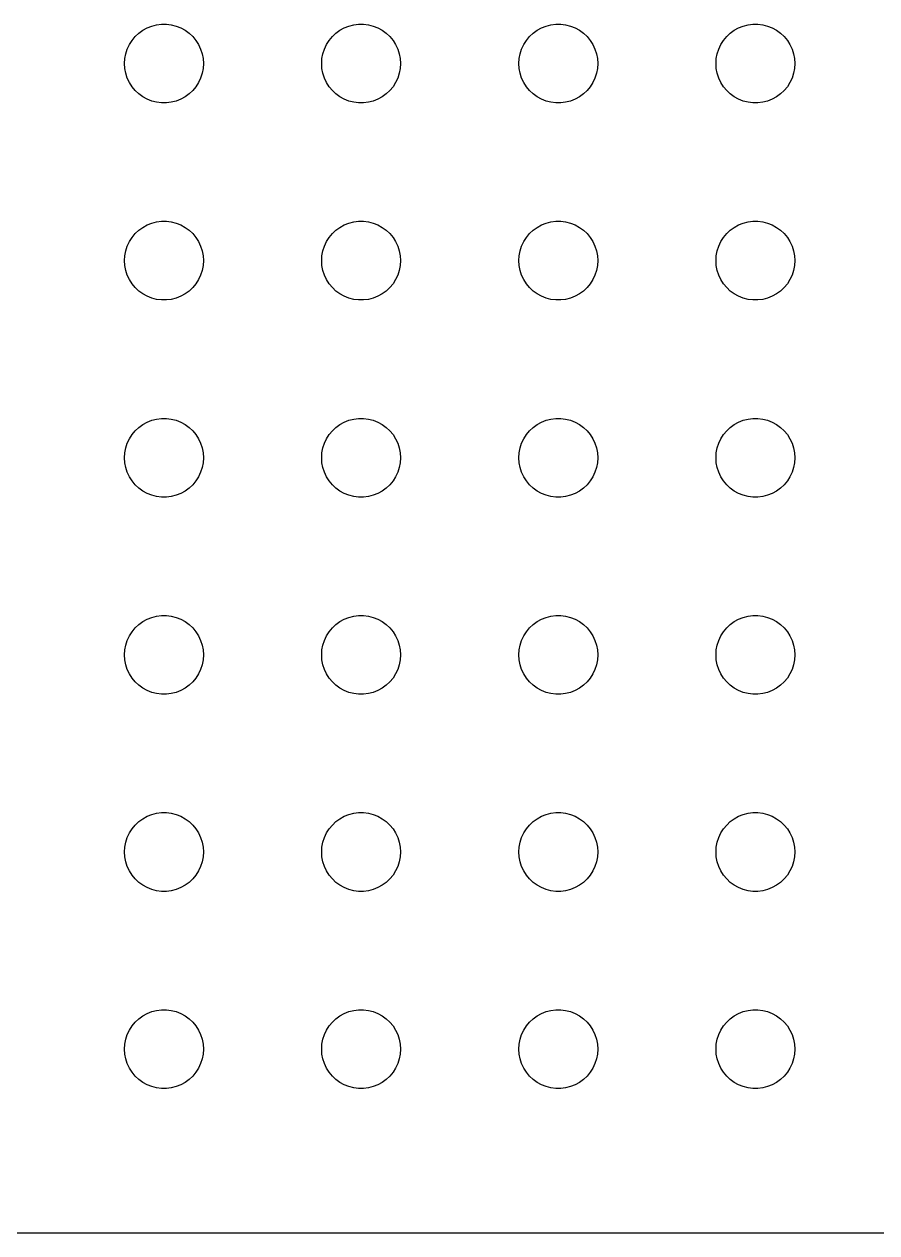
# Model space of a CAD drawing. Header units: metres. Extents: x -134 to 134, y 176 to 394.
# Drawn here: x 32.18 to 64.62, y 290.01 to 336 of the extents above; entities that cross this region are included whole.
import ezdxf

# ---------------------------------------------------------------- set-up
doc = ezdxf.new("R2010")
doc.units = ezdxf.units.M

msp = doc.modelspace()

# ---------------------------------------------------------------- linework, layer by layer
for p, q in [((36.5439, 335.656), (36.6963, 335.766)), ((36.6963, 335.766), (36.8613, 335.857)), ((36.8613, 335.857), (37.0365, 335.927)), ((37.0365, 335.927), (37.2189, 335.973)), ((37.2189, 335.973), (37.4058, 335.997)), ((37.4058, 335.997), (37.5942, 335.997)), ((37.5942, 335.997), (37.7811, 335.973)), ((37.7811, 335.973), (37.9635, 335.927)), ((37.9635, 335.927), (38.1387, 335.857)), ((38.1387, 335.857), (38.3037, 335.766)), ((38.3037, 335.766), (38.4561, 335.656)), ((44.0439, 335.656), (44.1963, 335.766)), ((44.1963, 335.766), (44.3613, 335.857)), ((44.3613, 335.857), (44.5365, 335.927)), ((44.5365, 335.927), (44.7189, 335.973)), ((44.7189, 335.973), (44.9058, 335.997)), ((44.9058, 335.997), (45.0942, 335.997)), ((45.0942, 335.997), (45.2811, 335.973)), ((45.2811, 335.973), (45.4635, 335.927)), ((45.4635, 335.927), (45.6387, 335.857)), ((45.6387, 335.857), (45.8037, 335.766)), ((45.8037, 335.766), (45.9561, 335.656)), ((51.5439, 335.656), (51.6963, 335.766)), ((51.6963, 335.766), (51.8613, 335.857)), ((51.8613, 335.857), (52.0365, 335.927)), ((52.0365, 335.927), (52.2189, 335.973)), ((52.2189, 335.973), (52.4058, 335.997)), ((52.4058, 335.997), (52.5942, 335.997)), ((52.5942, 335.997), (52.7811, 335.973)), ((52.7811, 335.973), (52.9635, 335.927)), ((52.9635, 335.927), (53.1387, 335.857)), ((53.1387, 335.857), (53.3037, 335.766)), ((53.3037, 335.766), (53.4561, 335.656)), ((59.0439, 335.656), (59.1963, 335.766)), ((59.1963, 335.766), (59.3613, 335.857)), ((59.3613, 335.857), (59.5365, 335.927)), ((59.5365, 335.927), (59.7189, 335.973)), ((59.7189, 335.973), (59.9058, 335.997)), ((59.9058, 335.997), (60.0942, 335.997)), ((60.0942, 335.997), (60.2811, 335.973)), ((60.2811, 335.973), (60.4635, 335.927)), ((60.4635, 335.927), (60.6387, 335.857)), ((60.6387, 335.857), (60.8037, 335.766)), ((60.8037, 335.766), (60.9561, 335.656)), ((36.1855, 335.223), (36.2865, 335.382)), ((36.2865, 335.382), (36.4065, 335.527)), ((36.4065, 335.527), (36.5439, 335.656)), ((38.4561, 335.656), (38.5934, 335.527)), ((38.5934, 335.527), (38.7135, 335.382)), ((38.7135, 335.382), (38.8145, 335.223)), ((43.6855, 335.223), (43.7865, 335.382)), ((43.7865, 335.382), (43.9065, 335.527)), ((43.9065, 335.527), (44.0439, 335.656)), ((45.9561, 335.656), (46.0934, 335.527)), ((46.0934, 335.527), (46.2135, 335.382)), ((46.2135, 335.382), (46.3145, 335.223)), ((51.1855, 335.223), (51.2865, 335.382)), ((51.2865, 335.382), (51.4065, 335.527)), ((51.4065, 335.527), (51.5439, 335.656)), ((53.4561, 335.656), (53.5934, 335.527)), ((53.5934, 335.527), (53.7135, 335.382)), ((53.7135, 335.382), (53.8145, 335.223)), ((58.6855, 335.223), (58.7865, 335.382)), ((58.7865, 335.382), (58.9065, 335.527)), ((58.9065, 335.527), (59.0439, 335.656)), ((60.9561, 335.656), (61.0934, 335.527)), ((61.0934, 335.527), (61.2135, 335.382)), ((61.2135, 335.382), (61.3145, 335.223)), ((36.0118, 334.688), (36.0471, 334.873)), ((36.0471, 334.873), (36.1053, 335.052)), ((36.1053, 335.052), (36.1855, 335.223)), ((38.8145, 335.223), (38.8947, 335.052)), ((38.8947, 335.052), (38.9529, 334.873)), ((38.9529, 334.873), (38.9882, 334.688)), ((43.5118, 334.688), (43.5471, 334.873)), ((43.5471, 334.873), (43.6053, 335.052)), ((43.6053, 335.052), (43.6855, 335.223)), ((46.3145, 335.223), (46.3947, 335.052)), ((46.3947, 335.052), (46.4529, 334.873)), ((46.4529, 334.873), (46.4882, 334.688)), ((51.0118, 334.688), (51.0471, 334.873)), ((51.0471, 334.873), (51.1053, 335.052)), ((51.1053, 335.052), (51.1855, 335.223)), ((53.8145, 335.223), (53.8947, 335.052)), ((53.8947, 335.052), (53.9529, 334.873)), ((53.9529, 334.873), (53.9882, 334.688)), ((58.5118, 334.688), (58.5471, 334.873)), ((58.5471, 334.873), (58.6053, 335.052)), ((58.6053, 335.052), (58.6855, 335.223)), ((61.3145, 335.223), (61.3947, 335.052)), ((61.3947, 335.052), (61.4529, 334.873)), ((61.4529, 334.873), (61.4882, 334.688)), ((36, 334.5), (36.0118, 334.688)), ((36.0118, 334.312), (36, 334.5)), ((38.9882, 334.688), (39, 334.5)), ((39, 334.5), (38.9882, 334.312)), ((43.5, 334.5), (43.5118, 334.688)), ((43.5118, 334.312), (43.5, 334.5)), ((46.4882, 334.688), (46.5, 334.5)), ((46.5, 334.5), (46.4882, 334.312)), ((51, 334.5), (51.0118, 334.688)), ((51.0118, 334.312), (51, 334.5)), ((53.9882, 334.688), (54, 334.5)), ((54, 334.5), (53.9882, 334.312)), ((58.5, 334.5), (58.5118, 334.688)), ((58.5118, 334.312), (58.5, 334.5)), ((61.4882, 334.688), (61.5, 334.5)), ((61.5, 334.5), (61.4882, 334.312)), ((36.0471, 334.127), (36.0118, 334.312)), ((36.1053, 333.948), (36.0471, 334.127)), ((36.1855, 333.777), (36.1053, 333.948)), ((38.8947, 333.948), (38.8145, 333.777)), ((38.9529, 334.127), (38.8947, 333.948)), ((38.9882, 334.312), (38.9529, 334.127)), ((43.5471, 334.127), (43.5118, 334.312)), ((43.6053, 333.948), (43.5471, 334.127)), ((43.6855, 333.777), (43.6053, 333.948)), ((46.3947, 333.948), (46.3145, 333.777)), ((46.4529, 334.127), (46.3947, 333.948)), ((46.4882, 334.312), (46.4529, 334.127)), ((51.0471, 334.127), (51.0118, 334.312)), ((51.1053, 333.948), (51.0471, 334.127)), ((51.1855, 333.777), (51.1053, 333.948)), ((53.8947, 333.948), (53.8145, 333.777)), ((53.9529, 334.127), (53.8947, 333.948)), ((53.9882, 334.312), (53.9529, 334.127)), ((58.5471, 334.127), (58.5118, 334.312)), ((58.6053, 333.948), (58.5471, 334.127)), ((58.6855, 333.777), (58.6053, 333.948)), ((61.3947, 333.948), (61.3145, 333.777)), ((61.4529, 334.127), (61.3947, 333.948)), ((61.4882, 334.312), (61.4529, 334.127)), ((36.2865, 333.618), (36.1855, 333.777)), ((36.4065, 333.473), (36.2865, 333.618)), ((36.5439, 333.344), (36.4065, 333.473)), ((38.5934, 333.473), (38.4561, 333.344)), ((38.7135, 333.618), (38.5934, 333.473)), ((38.8145, 333.777), (38.7135, 333.618)), ((43.7865, 333.618), (43.6855, 333.777)), ((43.9065, 333.473), (43.7865, 333.618)), ((44.0439, 333.344), (43.9065, 333.473)), ((46.0934, 333.473), (45.9561, 333.344)), ((46.2135, 333.618), (46.0934, 333.473)), ((46.3145, 333.777), (46.2135, 333.618)), ((51.2865, 333.618), (51.1855, 333.777)), ((51.4065, 333.473), (51.2865, 333.618)), ((51.5439, 333.344), (51.4065, 333.473)), ((53.5934, 333.473), (53.4561, 333.344)), ((53.7135, 333.618), (53.5934, 333.473)), ((53.8145, 333.777), (53.7135, 333.618)), ((58.7865, 333.618), (58.6855, 333.777)), ((58.9065, 333.473), (58.7865, 333.618)), ((59.0439, 333.344), (58.9065, 333.473)), ((61.0934, 333.473), (60.9561, 333.344)), ((61.2135, 333.618), (61.0934, 333.473)), ((61.3145, 333.777), (61.2135, 333.618)), ((36.6963, 333.234), (36.5439, 333.344)), ((36.8613, 333.143), (36.6963, 333.234)), ((37.0365, 333.073), (36.8613, 333.143)), ((37.2189, 333.027), (37.0365, 333.073)), ((37.4058, 333.003), (37.2189, 333.027)), ((37.5942, 333.003), (37.4058, 333.003)), ((37.7811, 333.027), (37.5942, 333.003)), ((37.9635, 333.073), (37.7811, 333.027)), ((38.1387, 333.143), (37.9635, 333.073)), ((38.3037, 333.234), (38.1387, 333.143)), ((38.4561, 333.344), (38.3037, 333.234)), ((44.1963, 333.234), (44.0439, 333.344)), ((44.3613, 333.143), (44.1963, 333.234)), ((44.5365, 333.073), (44.3613, 333.143)), ((44.7189, 333.027), (44.5365, 333.073)), ((44.9058, 333.003), (44.7189, 333.027)), ((45.0942, 333.003), (44.9058, 333.003)), ((45.2811, 333.027), (45.0942, 333.003)), ((45.4635, 333.073), (45.2811, 333.027)), ((45.6387, 333.143), (45.4635, 333.073)), ((45.8037, 333.234), (45.6387, 333.143)), ((45.9561, 333.344), (45.8037, 333.234)), ((51.6963, 333.234), (51.5439, 333.344)), ((51.8613, 333.143), (51.6963, 333.234)), ((52.0365, 333.073), (51.8613, 333.143)), ((52.2189, 333.027), (52.0365, 333.073)), ((52.4058, 333.003), (52.2189, 333.027)), ((52.5942, 333.003), (52.4058, 333.003)), ((52.7811, 333.027), (52.5942, 333.003)), ((52.9635, 333.073), (52.7811, 333.027)), ((53.1387, 333.143), (52.9635, 333.073)), ((53.3037, 333.234), (53.1387, 333.143)), ((53.4561, 333.344), (53.3037, 333.234)), ((59.1963, 333.234), (59.0439, 333.344)), ((59.3613, 333.143), (59.1963, 333.234)), ((59.5365, 333.073), (59.3613, 333.143)), ((59.7189, 333.027), (59.5365, 333.073)), ((59.9058, 333.003), (59.7189, 333.027)), ((60.0942, 333.003), (59.9058, 333.003)), ((60.2811, 333.027), (60.0942, 333.003)), ((60.4635, 333.073), (60.2811, 333.027)), ((60.6387, 333.143), (60.4635, 333.073)), ((60.8037, 333.234), (60.6387, 333.143)), ((60.9561, 333.344), (60.8037, 333.234)), ((36.6963, 328.266), (36.8613, 328.357)), ((36.8613, 328.357), (37.0365, 328.427)), ((37.0365, 328.427), (37.2189, 328.473)), ((37.2189, 328.473), (37.4058, 328.497)), ((37.4058, 328.497), (37.5942, 328.497)), ((37.5942, 328.497), (37.7811, 328.473)), ((37.7811, 328.473), (37.9635, 328.427)), ((37.9635, 328.427), (38.1387, 328.357)), ((38.1387, 328.357), (38.3037, 328.266)), ((44.1963, 328.266), (44.3613, 328.357)), ((44.3613, 328.357), (44.5365, 328.427)), ((44.5365, 328.427), (44.7189, 328.473)), ((44.7189, 328.473), (44.9058, 328.497)), ((44.9058, 328.497), (45.0942, 328.497)), ((45.0942, 328.497), (45.2811, 328.473)), ((45.2811, 328.473), (45.4635, 328.427)), ((45.4635, 328.427), (45.6387, 328.357)), ((45.6387, 328.357), (45.8037, 328.266)), ((51.6963, 328.266), (51.8613, 328.357)), ((51.8613, 328.357), (52.0365, 328.427)), ((52.0365, 328.427), (52.2189, 328.473)), ((52.2189, 328.473), (52.4058, 328.497)), ((52.4058, 328.497), (52.5942, 328.497)), ((52.5942, 328.497), (52.7811, 328.473)), ((52.7811, 328.473), (52.9635, 328.427)), ((52.9635, 328.427), (53.1387, 328.357)), ((53.1387, 328.357), (53.3037, 328.266)), ((59.1963, 328.266), (59.3613, 328.357)), ((59.3613, 328.357), (59.5365, 328.427)), ((59.5365, 328.427), (59.7189, 328.473)), ((59.7189, 328.473), (59.9058, 328.497)), ((59.9058, 328.497), (60.0942, 328.497)), ((60.0942, 328.497), (60.2811, 328.473)), ((60.2811, 328.473), (60.4635, 328.427)), ((60.4635, 328.427), (60.6387, 328.357)), ((60.6387, 328.357), (60.8037, 328.266)), ((36.2865, 327.882), (36.4065, 328.027)), ((36.4065, 328.027), (36.5439, 328.156)), ((36.5439, 328.156), (36.6963, 328.266)), ((38.3037, 328.266), (38.4561, 328.156)), ((38.4561, 328.156), (38.5934, 328.027)), ((38.5934, 328.027), (38.7135, 327.882)), ((43.7865, 327.882), (43.9065, 328.027)), ((43.9065, 328.027), (44.0439, 328.156)), ((44.0439, 328.156), (44.1963, 328.266)), ((45.8037, 328.266), (45.9561, 328.156)), ((45.9561, 328.156), (46.0934, 328.027)), ((46.0934, 328.027), (46.2135, 327.882)), ((51.2865, 327.882), (51.4065, 328.027)), ((51.4065, 328.027), (51.5439, 328.156)), ((51.5439, 328.156), (51.6963, 328.266)), ((53.3037, 328.266), (53.4561, 328.156)), ((53.4561, 328.156), (53.5934, 328.027)), ((53.5934, 328.027), (53.7135, 327.882)), ((58.7865, 327.882), (58.9065, 328.027)), ((58.9065, 328.027), (59.0439, 328.156)), ((59.0439, 328.156), (59.1963, 328.266)), ((60.8037, 328.266), (60.9561, 328.156)), ((60.9561, 328.156), (61.0934, 328.027)), ((61.0934, 328.027), (61.2135, 327.882)), ((36.0471, 327.373), (36.1053, 327.552)), ((36.1053, 327.552), (36.1855, 327.723)), ((36.1855, 327.723), (36.2865, 327.882)), ((38.7135, 327.882), (38.8145, 327.723)), ((38.8145, 327.723), (38.8947, 327.552)), ((38.8947, 327.552), (38.9529, 327.373)), ((43.5471, 327.373), (43.6053, 327.552)), ((43.6053, 327.552), (43.6855, 327.723)), ((43.6855, 327.723), (43.7865, 327.882)), ((46.2135, 327.882), (46.3145, 327.723)), ((46.3145, 327.723), (46.3947, 327.552)), ((46.3947, 327.552), (46.4529, 327.373)), ((51.0471, 327.373), (51.1053, 327.552)), ((51.1053, 327.552), (51.1855, 327.723)), ((51.1855, 327.723), (51.2865, 327.882)), ((53.7135, 327.882), (53.8145, 327.723)), ((53.8145, 327.723), (53.8947, 327.552)), ((53.8947, 327.552), (53.9529, 327.373)), ((58.5471, 327.373), (58.6053, 327.552)), ((58.6053, 327.552), (58.6855, 327.723)), ((58.6855, 327.723), (58.7865, 327.882)), ((61.2135, 327.882), (61.3145, 327.723)), ((61.3145, 327.723), (61.3947, 327.552)), ((61.3947, 327.552), (61.4529, 327.373)), ((36, 327), (36.0118, 327.188)), ((36.0118, 326.812), (36, 327)), ((36.0118, 327.188), (36.0471, 327.373)), ((38.9529, 327.373), (38.9882, 327.188)), ((38.9882, 327.188), (39, 327)), ((39, 327), (38.9882, 326.812)), ((43.5, 327), (43.5118, 327.188)), ((43.5118, 326.812), (43.5, 327)), ((43.5118, 327.188), (43.5471, 327.373)), ((46.4529, 327.373), (46.4882, 327.188)), ((46.4882, 327.188), (46.5, 327)), ((46.5, 327), (46.4882, 326.812)), ((51, 327), (51.0118, 327.188)), ((51.0118, 326.812), (51, 327)), ((51.0118, 327.188), (51.0471, 327.373)), ((53.9529, 327.373), (53.9882, 327.188)), ((53.9882, 327.188), (54, 327)), ((54, 327), (53.9882, 326.812)), ((58.5, 327), (58.5118, 327.188)), ((58.5118, 326.812), (58.5, 327)), ((58.5118, 327.188), (58.5471, 327.373)), ((61.4529, 327.373), (61.4882, 327.188)), ((61.4882, 327.188), (61.5, 327)), ((61.5, 327), (61.4882, 326.812)), ((36.0471, 326.627), (36.0118, 326.812)), ((36.1053, 326.448), (36.0471, 326.627)), ((38.9529, 326.627), (38.8947, 326.448)), ((38.9882, 326.812), (38.9529, 326.627)), ((43.5471, 326.627), (43.5118, 326.812)), ((43.6053, 326.448), (43.5471, 326.627)), ((46.4529, 326.627), (46.3947, 326.448)), ((46.4882, 326.812), (46.4529, 326.627)), ((51.0471, 326.627), (51.0118, 326.812)), ((51.1053, 326.448), (51.0471, 326.627)), ((53.9529, 326.627), (53.8947, 326.448)), ((53.9882, 326.812), (53.9529, 326.627)), ((58.5471, 326.627), (58.5118, 326.812)), ((58.6053, 326.448), (58.5471, 326.627)), ((61.4529, 326.627), (61.3947, 326.448)), ((61.4882, 326.812), (61.4529, 326.627)), ((36.1855, 326.277), (36.1053, 326.448)), ((36.2865, 326.118), (36.1855, 326.277)), ((36.4065, 325.973), (36.2865, 326.118)), ((38.7135, 326.118), (38.5934, 325.973)), ((38.8145, 326.277), (38.7135, 326.118)), ((38.8947, 326.448), (38.8145, 326.277)), ((43.6855, 326.277), (43.6053, 326.448)), ((43.7865, 326.118), (43.6855, 326.277)), ((43.9065, 325.973), (43.7865, 326.118)), ((46.2135, 326.118), (46.0934, 325.973)), ((46.3145, 326.277), (46.2135, 326.118)), ((46.3947, 326.448), (46.3145, 326.277)), ((51.1855, 326.277), (51.1053, 326.448)), ((51.2865, 326.118), (51.1855, 326.277)), ((51.4065, 325.973), (51.2865, 326.118)), ((53.7135, 326.118), (53.5934, 325.973)), ((53.8145, 326.277), (53.7135, 326.118)), ((53.8947, 326.448), (53.8145, 326.277)), ((58.6855, 326.277), (58.6053, 326.448)), ((58.7865, 326.118), (58.6855, 326.277)), ((58.9065, 325.973), (58.7865, 326.118)), ((61.2135, 326.118), (61.0934, 325.973)), ((61.3145, 326.277), (61.2135, 326.118)), ((61.3947, 326.448), (61.3145, 326.277)), ((36.5439, 325.844), (36.4065, 325.973)), ((36.6963, 325.734), (36.5439, 325.844)), ((36.8613, 325.643), (36.6963, 325.734)), ((37.0365, 325.573), (36.8613, 325.643)), ((38.1387, 325.643), (37.9635, 325.573)), ((38.3037, 325.734), (38.1387, 325.643)), ((38.4561, 325.844), (38.3037, 325.734)), ((38.5934, 325.973), (38.4561, 325.844)), ((44.0439, 325.844), (43.9065, 325.973)), ((44.1963, 325.734), (44.0439, 325.844)), ((44.3613, 325.643), (44.1963, 325.734)), ((44.5365, 325.573), (44.3613, 325.643)), ((45.6387, 325.643), (45.4635, 325.573)), ((45.8037, 325.734), (45.6387, 325.643)), ((45.9561, 325.844), (45.8037, 325.734)), ((46.0934, 325.973), (45.9561, 325.844)), ((51.5439, 325.844), (51.4065, 325.973)), ((51.6963, 325.734), (51.5439, 325.844)), ((51.8613, 325.643), (51.6963, 325.734)), ((52.0365, 325.573), (51.8613, 325.643)), ((53.1387, 325.643), (52.9635, 325.573)), ((53.3037, 325.734), (53.1387, 325.643)), ((53.4561, 325.844), (53.3037, 325.734)), ((53.5934, 325.973), (53.4561, 325.844)), ((59.0439, 325.844), (58.9065, 325.973)), ((59.1963, 325.734), (59.0439, 325.844)), ((59.3613, 325.643), (59.1963, 325.734)), ((59.5365, 325.573), (59.3613, 325.643)), ((60.6387, 325.643), (60.4635, 325.573)), ((60.8037, 325.734), (60.6387, 325.643)), ((60.9561, 325.844), (60.8037, 325.734)), ((61.0934, 325.973), (60.9561, 325.844)), ((37.2189, 325.527), (37.0365, 325.573)), ((37.4058, 325.503), (37.2189, 325.527)), ((37.5942, 325.503), (37.4058, 325.503)), ((37.7811, 325.527), (37.5942, 325.503)), ((37.9635, 325.573), (37.7811, 325.527)), ((44.7189, 325.527), (44.5365, 325.573)), ((44.9058, 325.503), (44.7189, 325.527)), ((45.0942, 325.503), (44.9058, 325.503)), ((45.2811, 325.527), (45.0942, 325.503)), ((45.4635, 325.573), (45.2811, 325.527)), ((52.2189, 325.527), (52.0365, 325.573)), ((52.4058, 325.503), (52.2189, 325.527)), ((52.5942, 325.503), (52.4058, 325.503)), ((52.7811, 325.527), (52.5942, 325.503)), ((52.9635, 325.573), (52.7811, 325.527)), ((59.7189, 325.527), (59.5365, 325.573)), ((59.9058, 325.503), (59.7189, 325.527)), ((60.0942, 325.503), (59.9058, 325.503)), ((60.2811, 325.527), (60.0942, 325.503)), ((60.4635, 325.573), (60.2811, 325.527)), ((37.2189, 320.973), (37.4058, 320.997)), ((37.4058, 320.997), (37.5942, 320.997)), ((37.5942, 320.997), (37.7811, 320.973)), ((44.7189, 320.973), (44.9058, 320.997)), ((44.9058, 320.997), (45.0942, 320.997)), ((45.0942, 320.997), (45.2811, 320.973)), ((52.2189, 320.973), (52.4058, 320.997)), ((52.4058, 320.997), (52.5942, 320.997)), ((52.5942, 320.997), (52.7811, 320.973)), ((59.7189, 320.973), (59.9058, 320.997)), ((59.9058, 320.997), (60.0942, 320.997)), ((60.0942, 320.997), (60.2811, 320.973)), ((36.4065, 320.527), (36.5439, 320.656)), ((36.5439, 320.656), (36.6963, 320.766)), ((36.6963, 320.766), (36.8613, 320.857)), ((36.8613, 320.857), (37.0365, 320.927)), ((37.0365, 320.927), (37.2189, 320.973)), ((37.7811, 320.973), (37.9635, 320.927)), ((37.9635, 320.927), (38.1387, 320.857)), ((38.1387, 320.857), (38.3037, 320.766)), ((38.3037, 320.766), (38.4561, 320.656)), ((38.4561, 320.656), (38.5934, 320.527)), ((43.9065, 320.527), (44.0439, 320.656)), ((44.0439, 320.656), (44.1963, 320.766)), ((44.1963, 320.766), (44.3613, 320.857)), ((44.3613, 320.857), (44.5365, 320.927)), ((44.5365, 320.927), (44.7189, 320.973)), ((45.2811, 320.973), (45.4635, 320.927)), ((45.4635, 320.927), (45.6387, 320.857)), ((45.6387, 320.857), (45.8037, 320.766)), ((45.8037, 320.766), (45.9561, 320.656)), ((45.9561, 320.656), (46.0934, 320.527)), ((51.4065, 320.527), (51.5439, 320.656)), ((51.5439, 320.656), (51.6963, 320.766)), ((51.6963, 320.766), (51.8613, 320.857)), ((51.8613, 320.857), (52.0365, 320.927)), ((52.0365, 320.927), (52.2189, 320.973)), ((52.7811, 320.973), (52.9635, 320.927)), ((52.9635, 320.927), (53.1387, 320.857)), ((53.1387, 320.857), (53.3037, 320.766)), ((53.3037, 320.766), (53.4561, 320.656)), ((53.4561, 320.656), (53.5934, 320.527)), ((58.9065, 320.527), (59.0439, 320.656)), ((59.0439, 320.656), (59.1963, 320.766)), ((59.1963, 320.766), (59.3613, 320.857)), ((59.3613, 320.857), (59.5365, 320.927)), ((59.5365, 320.927), (59.7189, 320.973)), ((60.2811, 320.973), (60.4635, 320.927)), ((60.4635, 320.927), (60.6387, 320.857)), ((60.6387, 320.857), (60.8037, 320.766)), ((60.8037, 320.766), (60.9561, 320.656)), ((60.9561, 320.656), (61.0934, 320.527)), ((36.1053, 320.052), (36.1855, 320.223)), ((36.1855, 320.223), (36.2865, 320.382)), ((36.2865, 320.382), (36.4065, 320.527)), ((38.5934, 320.527), (38.7135, 320.382)), ((38.7135, 320.382), (38.8145, 320.223)), ((38.8145, 320.223), (38.8947, 320.052)), ((43.6053, 320.052), (43.6855, 320.223)), ((43.6855, 320.223), (43.7865, 320.382)), ((43.7865, 320.382), (43.9065, 320.527)), ((46.0934, 320.527), (46.2135, 320.382)), ((46.2135, 320.382), (46.3145, 320.223)), ((46.3145, 320.223), (46.3947, 320.052)), ((51.1053, 320.052), (51.1855, 320.223)), ((51.1855, 320.223), (51.2865, 320.382)), ((51.2865, 320.382), (51.4065, 320.527)), ((53.5934, 320.527), (53.7135, 320.382)), ((53.7135, 320.382), (53.8145, 320.223)), ((53.8145, 320.223), (53.8947, 320.052)), ((58.6053, 320.052), (58.6855, 320.223)), ((58.6855, 320.223), (58.7865, 320.382)), ((58.7865, 320.382), (58.9065, 320.527)), ((61.0934, 320.527), (61.2135, 320.382)), ((61.2135, 320.382), (61.3145, 320.223)), ((61.3145, 320.223), (61.3947, 320.052)), ((36, 319.5), (36.0118, 319.688)), ((36.0118, 319.688), (36.0471, 319.873)), ((36.0471, 319.873), (36.1053, 320.052)), ((38.8947, 320.052), (38.9529, 319.873)), ((38.9529, 319.873), (38.9882, 319.688)), ((38.9882, 319.688), (39, 319.5)), ((43.5, 319.5), (43.5118, 319.688)), ((43.5118, 319.688), (43.5471, 319.873)), ((43.5471, 319.873), (43.6053, 320.052)), ((46.3947, 320.052), (46.4529, 319.873)), ((46.4529, 319.873), (46.4882, 319.688)), ((46.4882, 319.688), (46.5, 319.5)), ((51, 319.5), (51.0118, 319.688)), ((51.0118, 319.688), (51.0471, 319.873)), ((51.0471, 319.873), (51.1053, 320.052)), ((53.8947, 320.052), (53.9529, 319.873)), ((53.9529, 319.873), (53.9882, 319.688)), ((53.9882, 319.688), (54, 319.5)), ((58.5, 319.5), (58.5118, 319.688)), ((58.5118, 319.688), (58.5471, 319.873)), ((58.5471, 319.873), (58.6053, 320.052)), ((61.3947, 320.052), (61.4529, 319.873)), ((61.4529, 319.873), (61.4882, 319.688)), ((61.4882, 319.688), (61.5, 319.5)), ((36.0118, 319.312), (36, 319.5)), ((36.0471, 319.127), (36.0118, 319.312)), ((38.9882, 319.312), (38.9529, 319.127)), ((39, 319.5), (38.9882, 319.312)), ((43.5118, 319.312), (43.5, 319.5)), ((43.5471, 319.127), (43.5118, 319.312)), ((46.4882, 319.312), (46.4529, 319.127)), ((46.5, 319.5), (46.4882, 319.312)), ((51.0118, 319.312), (51, 319.5)), ((51.0471, 319.127), (51.0118, 319.312)), ((53.9882, 319.312), (53.9529, 319.127)), ((54, 319.5), (53.9882, 319.312)), ((58.5118, 319.312), (58.5, 319.5)), ((58.5471, 319.127), (58.5118, 319.312)), ((61.4882, 319.312), (61.4529, 319.127)), ((61.5, 319.5), (61.4882, 319.312)), ((36.1053, 318.948), (36.0471, 319.127)), ((36.1855, 318.777), (36.1053, 318.948)), ((36.2865, 318.618), (36.1855, 318.777)), ((38.8145, 318.777), (38.7135, 318.618)), ((38.8947, 318.948), (38.8145, 318.777)), ((38.9529, 319.127), (38.8947, 318.948)), ((43.6053, 318.948), (43.5471, 319.127)), ((43.6855, 318.777), (43.6053, 318.948)), ((43.7865, 318.618), (43.6855, 318.777)), ((46.3145, 318.777), (46.2135, 318.618)), ((46.3947, 318.948), (46.3145, 318.777)), ((46.4529, 319.127), (46.3947, 318.948)), ((51.1053, 318.948), (51.0471, 319.127)), ((51.1855, 318.777), (51.1053, 318.948)), ((51.2865, 318.618), (51.1855, 318.777)), ((53.8145, 318.777), (53.7135, 318.618)), ((53.8947, 318.948), (53.8145, 318.777)), ((53.9529, 319.127), (53.8947, 318.948)), ((58.6053, 318.948), (58.5471, 319.127)), ((58.6855, 318.777), (58.6053, 318.948)), ((58.7865, 318.618), (58.6855, 318.777)), ((61.3145, 318.777), (61.2135, 318.618)), ((61.3947, 318.948), (61.3145, 318.777)), ((61.4529, 319.127), (61.3947, 318.948)), ((36.4065, 318.473), (36.2865, 318.618)), ((36.5439, 318.344), (36.4065, 318.473)), ((36.6963, 318.234), (36.5439, 318.344)), ((36.8613, 318.143), (36.6963, 318.234)), ((38.3037, 318.234), (38.1387, 318.143)), ((38.4561, 318.344), (38.3037, 318.234)), ((38.5934, 318.473), (38.4561, 318.344)), ((38.7135, 318.618), (38.5934, 318.473)), ((43.9065, 318.473), (43.7865, 318.618)), ((44.0439, 318.344), (43.9065, 318.473)), ((44.1963, 318.234), (44.0439, 318.344)), ((44.3613, 318.143), (44.1963, 318.234)), ((45.8037, 318.234), (45.6387, 318.143)), ((45.9561, 318.344), (45.8037, 318.234)), ((46.0934, 318.473), (45.9561, 318.344)), ((46.2135, 318.618), (46.0934, 318.473)), ((51.4065, 318.473), (51.2865, 318.618)), ((51.5439, 318.344), (51.4065, 318.473)), ((51.6963, 318.234), (51.5439, 318.344)), ((51.8613, 318.143), (51.6963, 318.234)), ((53.3037, 318.234), (53.1387, 318.143)), ((53.4561, 318.344), (53.3037, 318.234)), ((53.5934, 318.473), (53.4561, 318.344)), ((53.7135, 318.618), (53.5934, 318.473)), ((58.9065, 318.473), (58.7865, 318.618)), ((59.0439, 318.344), (58.9065, 318.473)), ((59.1963, 318.234), (59.0439, 318.344)), ((59.3613, 318.143), (59.1963, 318.234)), ((60.8037, 318.234), (60.6387, 318.143)), ((60.9561, 318.344), (60.8037, 318.234)), ((61.0934, 318.473), (60.9561, 318.344)), ((61.2135, 318.618), (61.0934, 318.473)), ((37.0365, 318.073), (36.8613, 318.143)), ((37.2189, 318.027), (37.0365, 318.073)), ((37.4058, 318.003), (37.2189, 318.027)), ((37.5942, 318.003), (37.4058, 318.003)), ((37.7811, 318.027), (37.5942, 318.003)), ((37.9635, 318.073), (37.7811, 318.027)), ((38.1387, 318.143), (37.9635, 318.073)), ((44.5365, 318.073), (44.3613, 318.143)), ((44.7189, 318.027), (44.5365, 318.073)), ((44.9058, 318.003), (44.7189, 318.027)), ((45.0942, 318.003), (44.9058, 318.003)), ((45.2811, 318.027), (45.0942, 318.003)), ((45.4635, 318.073), (45.2811, 318.027)), ((45.6387, 318.143), (45.4635, 318.073)), ((52.0365, 318.073), (51.8613, 318.143)), ((52.2189, 318.027), (52.0365, 318.073)), ((52.4058, 318.003), (52.2189, 318.027)), ((52.5942, 318.003), (52.4058, 318.003)), ((52.7811, 318.027), (52.5942, 318.003)), ((52.9635, 318.073), (52.7811, 318.027)), ((53.1387, 318.143), (52.9635, 318.073)), ((59.5365, 318.073), (59.3613, 318.143)), ((59.7189, 318.027), (59.5365, 318.073)), ((59.9058, 318.003), (59.7189, 318.027)), ((60.0942, 318.003), (59.9058, 318.003)), ((60.2811, 318.027), (60.0942, 318.003)), ((60.4635, 318.073), (60.2811, 318.027)), ((60.6387, 318.143), (60.4635, 318.073)), ((36.5439, 313.156), (36.6963, 313.266)), ((36.6963, 313.266), (36.8613, 313.357)), ((36.8613, 313.357), (37.0365, 313.427)), ((37.0365, 313.427), (37.2189, 313.473)), ((37.2189, 313.473), (37.4058, 313.497)), ((37.4058, 313.497), (37.5942, 313.497)), ((37.5942, 313.497), (37.7811, 313.473)), ((37.7811, 313.473), (37.9635, 313.427)), ((37.9635, 313.427), (38.1387, 313.357)), ((38.1387, 313.357), (38.3037, 313.266)), ((38.3037, 313.266), (38.4561, 313.156)), ((44.0439, 313.156), (44.1963, 313.266)), ((44.1963, 313.266), (44.3613, 313.357)), ((44.3613, 313.357), (44.5365, 313.427)), ((44.5365, 313.427), (44.7189, 313.473)), ((44.7189, 313.473), (44.9058, 313.497)), ((44.9058, 313.497), (45.0942, 313.497)), ((45.0942, 313.497), (45.2811, 313.473)), ((45.2811, 313.473), (45.4635, 313.427)), ((45.4635, 313.427), (45.6387, 313.357)), ((45.6387, 313.357), (45.8037, 313.266)), ((45.8037, 313.266), (45.9561, 313.156)), ((51.5439, 313.156), (51.6963, 313.266)), ((51.6963, 313.266), (51.8613, 313.357)), ((51.8613, 313.357), (52.0365, 313.427)), ((52.0365, 313.427), (52.2189, 313.473)), ((52.2189, 313.473), (52.4058, 313.497)), ((52.4058, 313.497), (52.5942, 313.497)), ((52.5942, 313.497), (52.7811, 313.473)), ((52.7811, 313.473), (52.9635, 313.427)), ((52.9635, 313.427), (53.1387, 313.357)), ((53.1387, 313.357), (53.3037, 313.266)), ((53.3037, 313.266), (53.4561, 313.156)), ((59.0439, 313.156), (59.1963, 313.266)), ((59.1963, 313.266), (59.3613, 313.357)), ((59.3613, 313.357), (59.5365, 313.427)), ((59.5365, 313.427), (59.7189, 313.473)), ((59.7189, 313.473), (59.9058, 313.497)), ((59.9058, 313.497), (60.0942, 313.497)), ((60.0942, 313.497), (60.2811, 313.473)), ((60.2811, 313.473), (60.4635, 313.427)), ((60.4635, 313.427), (60.6387, 313.357)), ((60.6387, 313.357), (60.8037, 313.266)), ((60.8037, 313.266), (60.9561, 313.156)), ((36.1053, 312.552), (36.1855, 312.723)), ((36.1855, 312.723), (36.2865, 312.882)), ((36.2865, 312.882), (36.4065, 313.027)), ((36.4065, 313.027), (36.5439, 313.156)), ((38.4561, 313.156), (38.5934, 313.027)), ((38.5934, 313.027), (38.7135, 312.882)), ((38.7135, 312.882), (38.8145, 312.723)), ((38.8145, 312.723), (38.8947, 312.552)), ((43.6053, 312.552), (43.6855, 312.723)), ((43.6855, 312.723), (43.7865, 312.882)), ((43.7865, 312.882), (43.9065, 313.027)), ((43.9065, 313.027), (44.0439, 313.156)), ((45.9561, 313.156), (46.0934, 313.027)), ((46.0934, 313.027), (46.2135, 312.882)), ((46.2135, 312.882), (46.3145, 312.723)), ((46.3145, 312.723), (46.3947, 312.552)), ((51.1053, 312.552), (51.1855, 312.723)), ((51.1855, 312.723), (51.2865, 312.882)), ((51.2865, 312.882), (51.4065, 313.027)), ((51.4065, 313.027), (51.5439, 313.156)), ((53.4561, 313.156), (53.5934, 313.027)), ((53.5934, 313.027), (53.7135, 312.882)), ((53.7135, 312.882), (53.8145, 312.723)), ((53.8145, 312.723), (53.8947, 312.552)), ((58.6053, 312.552), (58.6855, 312.723)), ((58.6855, 312.723), (58.7865, 312.882)), ((58.7865, 312.882), (58.9065, 313.027)), ((58.9065, 313.027), (59.0439, 313.156)), ((60.9561, 313.156), (61.0934, 313.027)), ((61.0934, 313.027), (61.2135, 312.882)), ((61.2135, 312.882), (61.3145, 312.723)), ((61.3145, 312.723), (61.3947, 312.552)), ((36.0118, 312.188), (36.0471, 312.373)), ((36.0471, 312.373), (36.1053, 312.552)), ((38.8947, 312.552), (38.9529, 312.373)), ((38.9529, 312.373), (38.9882, 312.188)), ((43.5118, 312.188), (43.5471, 312.373)), ((43.5471, 312.373), (43.6053, 312.552)), ((46.3947, 312.552), (46.4529, 312.373)), ((46.4529, 312.373), (46.4882, 312.188)), ((51.0118, 312.188), (51.0471, 312.373)), ((51.0471, 312.373), (51.1053, 312.552)), ((53.8947, 312.552), (53.9529, 312.373)), ((53.9529, 312.373), (53.9882, 312.188)), ((58.5118, 312.188), (58.5471, 312.373)), ((58.5471, 312.373), (58.6053, 312.552)), ((61.3947, 312.552), (61.4529, 312.373)), ((61.4529, 312.373), (61.4882, 312.188)), ((36, 312), (36.0118, 312.188)), ((36.0118, 311.812), (36, 312)), ((36.0471, 311.627), (36.0118, 311.812)), ((38.9882, 311.812), (38.9529, 311.627)), ((38.9882, 312.188), (39, 312)), ((39, 312), (38.9882, 311.812)), ((43.5, 312), (43.5118, 312.188)), ((43.5118, 311.812), (43.5, 312)), ((43.5471, 311.627), (43.5118, 311.812)), ((46.4882, 311.812), (46.4529, 311.627)), ((46.4882, 312.188), (46.5, 312)), ((46.5, 312), (46.4882, 311.812)), ((51, 312), (51.0118, 312.188)), ((51.0118, 311.812), (51, 312)), ((51.0471, 311.627), (51.0118, 311.812)), ((53.9882, 311.812), (53.9529, 311.627)), ((53.9882, 312.188), (54, 312)), ((54, 312), (53.9882, 311.812)), ((58.5, 312), (58.5118, 312.188)), ((58.5118, 311.812), (58.5, 312)), ((58.5471, 311.627), (58.5118, 311.812)), ((61.4882, 311.812), (61.4529, 311.627)), ((61.4882, 312.188), (61.5, 312)), ((61.5, 312), (61.4882, 311.812)), ((36.1053, 311.448), (36.0471, 311.627)), ((36.1855, 311.277), (36.1053, 311.448)), ((38.8947, 311.448), (38.8145, 311.277)), ((38.9529, 311.627), (38.8947, 311.448)), ((43.6053, 311.448), (43.5471, 311.627)), ((43.6855, 311.277), (43.6053, 311.448)), ((46.3947, 311.448), (46.3145, 311.277)), ((46.4529, 311.627), (46.3947, 311.448)), ((51.1053, 311.448), (51.0471, 311.627)), ((51.1855, 311.277), (51.1053, 311.448)), ((53.8947, 311.448), (53.8145, 311.277)), ((53.9529, 311.627), (53.8947, 311.448)), ((58.6053, 311.448), (58.5471, 311.627)), ((58.6855, 311.277), (58.6053, 311.448)), ((61.3947, 311.448), (61.3145, 311.277)), ((61.4529, 311.627), (61.3947, 311.448)), ((36.2865, 311.118), (36.1855, 311.277)), ((36.4065, 310.973), (36.2865, 311.118)), ((36.5439, 310.844), (36.4065, 310.973)), ((38.5934, 310.973), (38.4561, 310.844)), ((38.7135, 311.118), (38.5934, 310.973)), ((38.8145, 311.277), (38.7135, 311.118)), ((43.7865, 311.118), (43.6855, 311.277)), ((43.9065, 310.973), (43.7865, 311.118)), ((44.0439, 310.844), (43.9065, 310.973)), ((46.0934, 310.973), (45.9561, 310.844)), ((46.2135, 311.118), (46.0934, 310.973)), ((46.3145, 311.277), (46.2135, 311.118)), ((51.2865, 311.118), (51.1855, 311.277)), ((51.4065, 310.973), (51.2865, 311.118)), ((51.5439, 310.844), (51.4065, 310.973)), ((53.5934, 310.973), (53.4561, 310.844)), ((53.7135, 311.118), (53.5934, 310.973)), ((53.8145, 311.277), (53.7135, 311.118)), ((58.7865, 311.118), (58.6855, 311.277)), ((58.9065, 310.973), (58.7865, 311.118)), ((59.0439, 310.844), (58.9065, 310.973)), ((61.0934, 310.973), (60.9561, 310.844)), ((61.2135, 311.118), (61.0934, 310.973)), ((61.3145, 311.277), (61.2135, 311.118)), ((36.6963, 310.734), (36.5439, 310.844)), ((36.8613, 310.643), (36.6963, 310.734)), ((37.0365, 310.573), (36.8613, 310.643)), ((37.2189, 310.527), (37.0365, 310.573)), ((37.4058, 310.503), (37.2189, 310.527)), ((37.5942, 310.503), (37.4058, 310.503)), ((37.7811, 310.527), (37.5942, 310.503)), ((37.9635, 310.573), (37.7811, 310.527)), ((38.1387, 310.643), (37.9635, 310.573)), ((38.3037, 310.734), (38.1387, 310.643)), ((38.4561, 310.844), (38.3037, 310.734)), ((44.1963, 310.734), (44.0439, 310.844)), ((44.3613, 310.643), (44.1963, 310.734)), ((44.5365, 310.573), (44.3613, 310.643)), ((44.7189, 310.527), (44.5365, 310.573)), ((44.9058, 310.503), (44.7189, 310.527)), ((45.0942, 310.503), (44.9058, 310.503)), ((45.2811, 310.527), (45.0942, 310.503)), ((45.4635, 310.573), (45.2811, 310.527)), ((45.6387, 310.643), (45.4635, 310.573)), ((45.8037, 310.734), (45.6387, 310.643)), ((45.9561, 310.844), (45.8037, 310.734)), ((51.6963, 310.734), (51.5439, 310.844)), ((51.8613, 310.643), (51.6963, 310.734)), ((52.0365, 310.573), (51.8613, 310.643)), ((52.2189, 310.527), (52.0365, 310.573)), ((52.4058, 310.503), (52.2189, 310.527)), ((52.5942, 310.503), (52.4058, 310.503)), ((52.7811, 310.527), (52.5942, 310.503)), ((52.9635, 310.573), (52.7811, 310.527)), ((53.1387, 310.643), (52.9635, 310.573)), ((53.3037, 310.734), (53.1387, 310.643)), ((53.4561, 310.844), (53.3037, 310.734)), ((59.1963, 310.734), (59.0439, 310.844)), ((59.3613, 310.643), (59.1963, 310.734)), ((59.5365, 310.573), (59.3613, 310.643)), ((59.7189, 310.527), (59.5365, 310.573)), ((59.9058, 310.503), (59.7189, 310.527)), ((60.0942, 310.503), (59.9058, 310.503)), ((60.2811, 310.527), (60.0942, 310.503)), ((60.4635, 310.573), (60.2811, 310.527)), ((60.6387, 310.643), (60.4635, 310.573)), ((60.8037, 310.734), (60.6387, 310.643)), ((60.9561, 310.844), (60.8037, 310.734)), ((36.6963, 305.766), (36.8613, 305.857)), ((36.8613, 305.857), (37.0365, 305.927)), ((37.0365, 305.927), (37.2189, 305.973)), ((37.2189, 305.973), (37.4058, 305.997)), ((37.4058, 305.997), (37.5942, 305.997)), ((37.5942, 305.997), (37.7811, 305.973)), ((37.7811, 305.973), (37.9635, 305.927)), ((37.9635, 305.927), (38.1387, 305.857)), ((38.1387, 305.857), (38.3037, 305.766)), ((44.1963, 305.766), (44.3613, 305.857)), ((44.3613, 305.857), (44.5365, 305.927)), ((44.5365, 305.927), (44.7189, 305.973)), ((44.7189, 305.973), (44.9058, 305.997)), ((44.9058, 305.997), (45.0942, 305.997)), ((45.0942, 305.997), (45.2811, 305.973)), ((45.2811, 305.973), (45.4635, 305.927)), ((45.4635, 305.927), (45.6387, 305.857)), ((45.6387, 305.857), (45.8037, 305.766)), ((51.6963, 305.766), (51.8613, 305.857)), ((51.8613, 305.857), (52.0365, 305.927)), ((52.0365, 305.927), (52.2189, 305.973)), ((52.2189, 305.973), (52.4058, 305.997)), ((52.4058, 305.997), (52.5942, 305.997)), ((52.5942, 305.997), (52.7811, 305.973)), ((52.7811, 305.973), (52.9635, 305.927)), ((52.9635, 305.927), (53.1387, 305.857)), ((53.1387, 305.857), (53.3037, 305.766)), ((59.1963, 305.766), (59.3613, 305.857)), ((59.3613, 305.857), (59.5365, 305.927)), ((59.5365, 305.927), (59.7189, 305.973)), ((59.7189, 305.973), (59.9058, 305.997)), ((59.9058, 305.997), (60.0942, 305.997)), ((60.0942, 305.997), (60.2811, 305.973)), ((60.2811, 305.973), (60.4635, 305.927)), ((60.4635, 305.927), (60.6387, 305.857)), ((60.6387, 305.857), (60.8037, 305.766)), ((36.1855, 305.223), (36.2865, 305.382)), ((36.2865, 305.382), (36.4065, 305.527)), ((36.4065, 305.527), (36.5439, 305.656)), ((36.5439, 305.656), (36.6963, 305.766)), ((38.3037, 305.766), (38.4561, 305.656)), ((38.4561, 305.656), (38.5934, 305.527)), ((38.5934, 305.527), (38.7135, 305.382)), ((38.7135, 305.382), (38.8145, 305.223)), ((43.6855, 305.223), (43.7865, 305.382)), ((43.7865, 305.382), (43.9065, 305.527)), ((43.9065, 305.527), (44.0439, 305.656)), ((44.0439, 305.656), (44.1963, 305.766)), ((45.8037, 305.766), (45.9561, 305.656)), ((45.9561, 305.656), (46.0934, 305.527)), ((46.0934, 305.527), (46.2135, 305.382)), ((46.2135, 305.382), (46.3145, 305.223)), ((51.1855, 305.223), (51.2865, 305.382)), ((51.2865, 305.382), (51.4065, 305.527)), ((51.4065, 305.527), (51.5439, 305.656)), ((51.5439, 305.656), (51.6963, 305.766)), ((53.3037, 305.766), (53.4561, 305.656)), ((53.4561, 305.656), (53.5934, 305.527)), ((53.5934, 305.527), (53.7135, 305.382)), ((53.7135, 305.382), (53.8145, 305.223)), ((58.6855, 305.223), (58.7865, 305.382)), ((58.7865, 305.382), (58.9065, 305.527)), ((58.9065, 305.527), (59.0439, 305.656)), ((59.0439, 305.656), (59.1963, 305.766)), ((60.8037, 305.766), (60.9561, 305.656)), ((60.9561, 305.656), (61.0934, 305.527)), ((61.0934, 305.527), (61.2135, 305.382)), ((61.2135, 305.382), (61.3145, 305.223)), ((36.0471, 304.873), (36.1053, 305.052)), ((36.1053, 305.052), (36.1855, 305.223)), ((38.8145, 305.223), (38.8947, 305.052)), ((38.8947, 305.052), (38.9529, 304.873)), ((43.5471, 304.873), (43.6053, 305.052)), ((43.6053, 305.052), (43.6855, 305.223)), ((46.3145, 305.223), (46.3947, 305.052)), ((46.3947, 305.052), (46.4529, 304.873)), ((51.0471, 304.873), (51.1053, 305.052)), ((51.1053, 305.052), (51.1855, 305.223)), ((53.8145, 305.223), (53.8947, 305.052)), ((53.8947, 305.052), (53.9529, 304.873)), ((58.5471, 304.873), (58.6053, 305.052)), ((58.6053, 305.052), (58.6855, 305.223)), ((61.3145, 305.223), (61.3947, 305.052)), ((61.3947, 305.052), (61.4529, 304.873)), ((36, 304.5), (36.0118, 304.688)), ((36.0118, 304.312), (36, 304.5)), ((36.0118, 304.688), (36.0471, 304.873)), ((38.9529, 304.873), (38.9882, 304.688)), ((38.9882, 304.688), (39, 304.5)), ((39, 304.5), (38.9882, 304.312)), ((43.5, 304.5), (43.5118, 304.688)), ((43.5118, 304.312), (43.5, 304.5)), ((43.5118, 304.688), (43.5471, 304.873)), ((46.4529, 304.873), (46.4882, 304.688)), ((46.4882, 304.688), (46.5, 304.5)), ((46.5, 304.5), (46.4882, 304.312)), ((51, 304.5), (51.0118, 304.688)), ((51.0118, 304.312), (51, 304.5)), ((51.0118, 304.688), (51.0471, 304.873)), ((53.9529, 304.873), (53.9882, 304.688)), ((53.9882, 304.688), (54, 304.5)), ((54, 304.5), (53.9882, 304.312)), ((58.5, 304.5), (58.5118, 304.688)), ((58.5118, 304.312), (58.5, 304.5)), ((58.5118, 304.688), (58.5471, 304.873)), ((61.4529, 304.873), (61.4882, 304.688)), ((61.4882, 304.688), (61.5, 304.5)), ((61.5, 304.5), (61.4882, 304.312)), ((36.0471, 304.127), (36.0118, 304.312)), ((36.1053, 303.948), (36.0471, 304.127)), ((38.9529, 304.127), (38.8947, 303.948)), ((38.9882, 304.312), (38.9529, 304.127)), ((43.5471, 304.127), (43.5118, 304.312)), ((43.6053, 303.948), (43.5471, 304.127)), ((46.4529, 304.127), (46.3947, 303.948)), ((46.4882, 304.312), (46.4529, 304.127)), ((51.0471, 304.127), (51.0118, 304.312)), ((51.1053, 303.948), (51.0471, 304.127)), ((53.9529, 304.127), (53.8947, 303.948)), ((53.9882, 304.312), (53.9529, 304.127)), ((58.5471, 304.127), (58.5118, 304.312)), ((58.6053, 303.948), (58.5471, 304.127)), ((61.4529, 304.127), (61.3947, 303.948)), ((61.4882, 304.312), (61.4529, 304.127)), ((36.1855, 303.777), (36.1053, 303.948)), ((36.2865, 303.618), (36.1855, 303.777)), ((36.4065, 303.473), (36.2865, 303.618)), ((38.7135, 303.618), (38.5934, 303.473)), ((38.8145, 303.777), (38.7135, 303.618)), ((38.8947, 303.948), (38.8145, 303.777)), ((43.6855, 303.777), (43.6053, 303.948)), ((43.7865, 303.618), (43.6855, 303.777)), ((43.9065, 303.473), (43.7865, 303.618)), ((46.2135, 303.618), (46.0934, 303.473)), ((46.3145, 303.777), (46.2135, 303.618)), ((46.3947, 303.948), (46.3145, 303.777)), ((51.1855, 303.777), (51.1053, 303.948)), ((51.2865, 303.618), (51.1855, 303.777)), ((51.4065, 303.473), (51.2865, 303.618)), ((53.7135, 303.618), (53.5934, 303.473)), ((53.8145, 303.777), (53.7135, 303.618)), ((53.8947, 303.948), (53.8145, 303.777)), ((58.6855, 303.777), (58.6053, 303.948)), ((58.7865, 303.618), (58.6855, 303.777)), ((58.9065, 303.473), (58.7865, 303.618)), ((61.2135, 303.618), (61.0934, 303.473)), ((61.3145, 303.777), (61.2135, 303.618)), ((61.3947, 303.948), (61.3145, 303.777)), ((36.5439, 303.344), (36.4065, 303.473)), ((36.6963, 303.234), (36.5439, 303.344)), ((36.8613, 303.143), (36.6963, 303.234)), ((37.0365, 303.073), (36.8613, 303.143)), ((37.2189, 303.027), (37.0365, 303.073)), ((37.9635, 303.073), (37.7811, 303.027)), ((38.1387, 303.143), (37.9635, 303.073)), ((38.3037, 303.234), (38.1387, 303.143)), ((38.4561, 303.344), (38.3037, 303.234)), ((38.5934, 303.473), (38.4561, 303.344)), ((44.0439, 303.344), (43.9065, 303.473)), ((44.1963, 303.234), (44.0439, 303.344)), ((44.3613, 303.143), (44.1963, 303.234)), ((44.5365, 303.073), (44.3613, 303.143)), ((44.7189, 303.027), (44.5365, 303.073)), ((45.4635, 303.073), (45.2811, 303.027)), ((45.6387, 303.143), (45.4635, 303.073)), ((45.8037, 303.234), (45.6387, 303.143)), ((45.9561, 303.344), (45.8037, 303.234)), ((46.0934, 303.473), (45.9561, 303.344)), ((51.5439, 303.344), (51.4065, 303.473)), ((51.6963, 303.234), (51.5439, 303.344)), ((51.8613, 303.143), (51.6963, 303.234)), ((52.0365, 303.073), (51.8613, 303.143)), ((52.2189, 303.027), (52.0365, 303.073)), ((52.9635, 303.073), (52.7811, 303.027)), ((53.1387, 303.143), (52.9635, 303.073)), ((53.3037, 303.234), (53.1387, 303.143)), ((53.4561, 303.344), (53.3037, 303.234)), ((53.5934, 303.473), (53.4561, 303.344)), ((59.0439, 303.344), (58.9065, 303.473)), ((59.1963, 303.234), (59.0439, 303.344)), ((59.3613, 303.143), (59.1963, 303.234)), ((59.5365, 303.073), (59.3613, 303.143)), ((59.7189, 303.027), (59.5365, 303.073)), ((60.4635, 303.073), (60.2811, 303.027)), ((60.6387, 303.143), (60.4635, 303.073)), ((60.8037, 303.234), (60.6387, 303.143)), ((60.9561, 303.344), (60.8037, 303.234)), ((61.0934, 303.473), (60.9561, 303.344)), ((37.4058, 303.003), (37.2189, 303.027)), ((37.5942, 303.003), (37.4058, 303.003)), ((37.7811, 303.027), (37.5942, 303.003)), ((44.9058, 303.003), (44.7189, 303.027)), ((45.0942, 303.003), (44.9058, 303.003)), ((45.2811, 303.027), (45.0942, 303.003)), ((52.4058, 303.003), (52.2189, 303.027)), ((52.5942, 303.003), (52.4058, 303.003)), ((52.7811, 303.027), (52.5942, 303.003)), ((59.9058, 303.003), (59.7189, 303.027)), ((60.0942, 303.003), (59.9058, 303.003)), ((60.2811, 303.027), (60.0942, 303.003)), ((37.0365, 298.427), (37.2189, 298.473)), ((37.2189, 298.473), (37.4058, 298.497)), ((37.4058, 298.497), (37.5942, 298.497)), ((37.5942, 298.497), (37.7811, 298.473)), ((37.7811, 298.473), (37.9635, 298.427)), ((44.5365, 298.427), (44.7189, 298.473)), ((44.7189, 298.473), (44.9058, 298.497)), ((44.9058, 298.497), (45.0942, 298.497)), ((45.0942, 298.497), (45.2811, 298.473)), ((45.2811, 298.473), (45.4635, 298.427)), ((52.0365, 298.427), (52.2189, 298.473)), ((52.2189, 298.473), (52.4058, 298.497)), ((52.4058, 298.497), (52.5942, 298.497)), ((52.5942, 298.497), (52.7811, 298.473)), ((52.7811, 298.473), (52.9635, 298.427)), ((59.5365, 298.427), (59.7189, 298.473)), ((59.7189, 298.473), (59.9058, 298.497)), ((59.9058, 298.497), (60.0942, 298.497)), ((60.0942, 298.497), (60.2811, 298.473)), ((60.2811, 298.473), (60.4635, 298.427)), ((36.2865, 297.882), (36.4065, 298.027)), ((36.4065, 298.027), (36.5439, 298.156)), ((36.5439, 298.156), (36.6963, 298.266)), ((36.6963, 298.266), (36.8613, 298.357)), ((36.8613, 298.357), (37.0365, 298.427)), ((37.9635, 298.427), (38.1387, 298.357)), ((38.1387, 298.357), (38.3037, 298.266)), ((38.3037, 298.266), (38.4561, 298.156)), ((38.4561, 298.156), (38.5934, 298.027)), ((38.5934, 298.027), (38.7135, 297.882)), ((43.7865, 297.882), (43.9065, 298.027)), ((43.9065, 298.027), (44.0439, 298.156)), ((44.0439, 298.156), (44.1963, 298.266)), ((44.1963, 298.266), (44.3613, 298.357)), ((44.3613, 298.357), (44.5365, 298.427)), ((45.4635, 298.427), (45.6387, 298.357)), ((45.6387, 298.357), (45.8037, 298.266)), ((45.8037, 298.266), (45.9561, 298.156)), ((45.9561, 298.156), (46.0934, 298.027)), ((46.0934, 298.027), (46.2135, 297.882)), ((51.2865, 297.882), (51.4065, 298.027)), ((51.4065, 298.027), (51.5439, 298.156)), ((51.5439, 298.156), (51.6963, 298.266)), ((51.6963, 298.266), (51.8613, 298.357)), ((51.8613, 298.357), (52.0365, 298.427)), ((52.9635, 298.427), (53.1387, 298.357)), ((53.1387, 298.357), (53.3037, 298.266)), ((53.3037, 298.266), (53.4561, 298.156)), ((53.4561, 298.156), (53.5934, 298.027)), ((53.5934, 298.027), (53.7135, 297.882)), ((58.7865, 297.882), (58.9065, 298.027)), ((58.9065, 298.027), (59.0439, 298.156)), ((59.0439, 298.156), (59.1963, 298.266)), ((59.1963, 298.266), (59.3613, 298.357)), ((59.3613, 298.357), (59.5365, 298.427)), ((60.4635, 298.427), (60.6387, 298.357)), ((60.6387, 298.357), (60.8037, 298.266)), ((60.8037, 298.266), (60.9561, 298.156)), ((60.9561, 298.156), (61.0934, 298.027)), ((61.0934, 298.027), (61.2135, 297.882)), ((36.0471, 297.373), (36.1053, 297.552)), ((36.1053, 297.552), (36.1855, 297.723)), ((36.1855, 297.723), (36.2865, 297.882)), ((38.7135, 297.882), (38.8145, 297.723)), ((38.8145, 297.723), (38.8947, 297.552)), ((38.8947, 297.552), (38.9529, 297.373)), ((43.5471, 297.373), (43.6053, 297.552)), ((43.6053, 297.552), (43.6855, 297.723)), ((43.6855, 297.723), (43.7865, 297.882)), ((46.2135, 297.882), (46.3145, 297.723)), ((46.3145, 297.723), (46.3947, 297.552)), ((46.3947, 297.552), (46.4529, 297.373)), ((51.0471, 297.373), (51.1053, 297.552)), ((51.1053, 297.552), (51.1855, 297.723)), ((51.1855, 297.723), (51.2865, 297.882)), ((53.7135, 297.882), (53.8145, 297.723)), ((53.8145, 297.723), (53.8947, 297.552)), ((53.8947, 297.552), (53.9529, 297.373)), ((58.5471, 297.373), (58.6053, 297.552)), ((58.6053, 297.552), (58.6855, 297.723)), ((58.6855, 297.723), (58.7865, 297.882)), ((61.2135, 297.882), (61.3145, 297.723)), ((61.3145, 297.723), (61.3947, 297.552)), ((61.3947, 297.552), (61.4529, 297.373)), ((36, 297), (36.0118, 297.188)), ((36.0118, 297.188), (36.0471, 297.373)), ((38.9529, 297.373), (38.9882, 297.188)), ((38.9882, 297.188), (39, 297)), ((43.5, 297), (43.5118, 297.188)), ((43.5118, 297.188), (43.5471, 297.373)), ((46.4529, 297.373), (46.4882, 297.188)), ((46.4882, 297.188), (46.5, 297)), ((51, 297), (51.0118, 297.188)), ((51.0118, 297.188), (51.0471, 297.373)), ((53.9529, 297.373), (53.9882, 297.188)), ((53.9882, 297.188), (54, 297)), ((58.5, 297), (58.5118, 297.188)), ((58.5118, 297.188), (58.5471, 297.373)), ((61.4529, 297.373), (61.4882, 297.188)), ((61.4882, 297.188), (61.5, 297)), ((36.0118, 296.812), (36, 297)), ((36.0471, 296.627), (36.0118, 296.812)), ((36.1053, 296.448), (36.0471, 296.627)), ((38.9529, 296.627), (38.8947, 296.448)), ((38.9882, 296.812), (38.9529, 296.627)), ((39, 297), (38.9882, 296.812)), ((43.5118, 296.812), (43.5, 297)), ((43.5471, 296.627), (43.5118, 296.812)), ((43.6053, 296.448), (43.5471, 296.627)), ((46.4529, 296.627), (46.3947, 296.448)), ((46.4882, 296.812), (46.4529, 296.627)), ((46.5, 297), (46.4882, 296.812)), ((51.0118, 296.812), (51, 297)), ((51.0471, 296.627), (51.0118, 296.812)), ((51.1053, 296.448), (51.0471, 296.627)), ((53.9529, 296.627), (53.8947, 296.448)), ((53.9882, 296.812), (53.9529, 296.627)), ((54, 297), (53.9882, 296.812)), ((58.5118, 296.812), (58.5, 297)), ((58.5471, 296.627), (58.5118, 296.812)), ((58.6053, 296.448), (58.5471, 296.627)), ((61.4529, 296.627), (61.3947, 296.448)), ((61.4882, 296.812), (61.4529, 296.627)), ((61.5, 297), (61.4882, 296.812)), ((36.1855, 296.277), (36.1053, 296.448)), ((36.2865, 296.118), (36.1855, 296.277)), ((38.8145, 296.277), (38.7135, 296.118)), ((38.8947, 296.448), (38.8145, 296.277)), ((43.6855, 296.277), (43.6053, 296.448)), ((43.7865, 296.118), (43.6855, 296.277)), ((46.3145, 296.277), (46.2135, 296.118)), ((46.3947, 296.448), (46.3145, 296.277)), ((51.1855, 296.277), (51.1053, 296.448)), ((51.2865, 296.118), (51.1855, 296.277)), ((53.8145, 296.277), (53.7135, 296.118)), ((53.8947, 296.448), (53.8145, 296.277)), ((58.6855, 296.277), (58.6053, 296.448)), ((58.7865, 296.118), (58.6855, 296.277)), ((61.3145, 296.277), (61.2135, 296.118)), ((61.3947, 296.448), (61.3145, 296.277)), ((36.4065, 295.973), (36.2865, 296.118)), ((36.5439, 295.844), (36.4065, 295.973)), ((36.6963, 295.734), (36.5439, 295.844)), ((36.8613, 295.643), (36.6963, 295.734)), ((38.3037, 295.734), (38.1387, 295.643)), ((38.4561, 295.844), (38.3037, 295.734)), ((38.5934, 295.973), (38.4561, 295.844)), ((38.7135, 296.118), (38.5934, 295.973)), ((43.9065, 295.973), (43.7865, 296.118)), ((44.0439, 295.844), (43.9065, 295.973)), ((44.1963, 295.734), (44.0439, 295.844)), ((44.3613, 295.643), (44.1963, 295.734)), ((45.8037, 295.734), (45.6387, 295.643)), ((45.9561, 295.844), (45.8037, 295.734)), ((46.0934, 295.973), (45.9561, 295.844)), ((46.2135, 296.118), (46.0934, 295.973)), ((51.4065, 295.973), (51.2865, 296.118)), ((51.5439, 295.844), (51.4065, 295.973)), ((51.6963, 295.734), (51.5439, 295.844)), ((51.8613, 295.643), (51.6963, 295.734)), ((53.3037, 295.734), (53.1387, 295.643)), ((53.4561, 295.844), (53.3037, 295.734)), ((53.5934, 295.973), (53.4561, 295.844)), ((53.7135, 296.118), (53.5934, 295.973)), ((58.9065, 295.973), (58.7865, 296.118)), ((59.0439, 295.844), (58.9065, 295.973)), ((59.1963, 295.734), (59.0439, 295.844)), ((59.3613, 295.643), (59.1963, 295.734)), ((60.8037, 295.734), (60.6387, 295.643)), ((60.9561, 295.844), (60.8037, 295.734)), ((61.0934, 295.973), (60.9561, 295.844)), ((61.2135, 296.118), (61.0934, 295.973)), ((37.0365, 295.573), (36.8613, 295.643)), ((37.2189, 295.527), (37.0365, 295.573)), ((37.4058, 295.503), (37.2189, 295.527)), ((37.5942, 295.503), (37.4058, 295.503)), ((37.7811, 295.527), (37.5942, 295.503)), ((37.9635, 295.573), (37.7811, 295.527)), ((38.1387, 295.643), (37.9635, 295.573)), ((44.5365, 295.573), (44.3613, 295.643)), ((44.7189, 295.527), (44.5365, 295.573)), ((44.9058, 295.503), (44.7189, 295.527)), ((45.0942, 295.503), (44.9058, 295.503)), ((45.2811, 295.527), (45.0942, 295.503)), ((45.4635, 295.573), (45.2811, 295.527)), ((45.6387, 295.643), (45.4635, 295.573)), ((52.0365, 295.573), (51.8613, 295.643)), ((52.2189, 295.527), (52.0365, 295.573)), ((52.4058, 295.503), (52.2189, 295.527)), ((52.5942, 295.503), (52.4058, 295.503)), ((52.7811, 295.527), (52.5942, 295.503)), ((52.9635, 295.573), (52.7811, 295.527)), ((53.1387, 295.643), (52.9635, 295.573)), ((59.5365, 295.573), (59.3613, 295.643)), ((59.7189, 295.527), (59.5365, 295.573)), ((59.9058, 295.503), (59.7189, 295.527)), ((60.0942, 295.503), (59.9058, 295.503)), ((60.2811, 295.527), (60.0942, 295.503)), ((60.4635, 295.573), (60.2811, 295.527)), ((60.6387, 295.643), (60.4635, 295.573)), ((-129.814, 290.01), (129.814, 290.01))]:
    msp.add_line(p, q)

doc.saveas('drawing.dxf')
